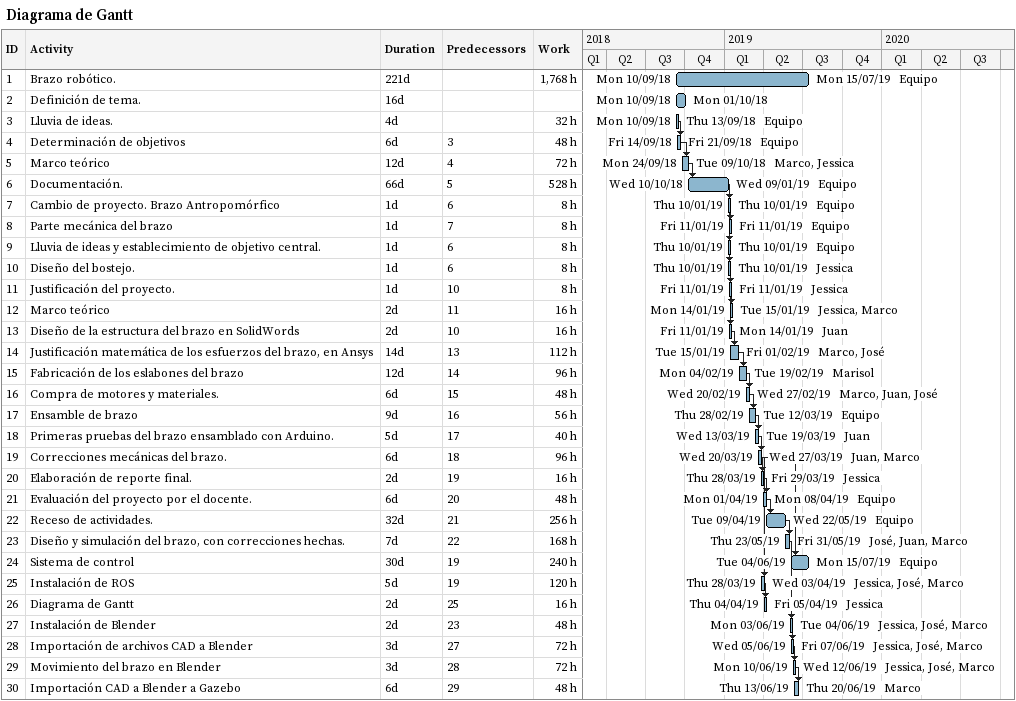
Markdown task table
Diagrama de Gantt

| ID | Task | Duration | Start | Finish | Predecessors | Resources | Work (h) |
|---|---|---|---|---|---|---|---|
| 1 | Brazo robótico. | 221d | 2018-09-10 | 2019-07-15 |  | Equipo | 1768 |
| 2 | Definición de tema. | 16d | 2018-09-10 | 2018-10-01 |  |  |  |
| 3 | Lluvia de ideas. | 4d | 2018-09-10 | 2018-09-13 |  | Equipo | 32 |
| 4 | Determinación de objetivos | 6d | 2018-09-14 | 2018-09-21 | 3 | Equipo | 48 |
| 5 | Marco teórico | 12d | 2018-09-24 | 2018-10-09 | 4 | Marco, Jessica | 72 |
| 6 | Documentación. | 66d | 2018-10-10 | 2019-01-09 | 5 | Equipo | 528 |
| 7 | Cambio de proyecto. Brazo Antropomórfico | 1d | 2019-01-10 | 2019-01-10 | 6 | Equipo | 8 |
| 8 | Parte mecánica del brazo | 1d | 2019-01-11 | 2019-01-11 | 7 | Equipo | 8 |
| 9 | Lluvia de ideas y establecimiento de objetivo central. | 1d | 2019-01-10 | 2019-01-10 | 6 | Equipo | 8 |
| 10 | Diseño del bostejo. | 1d | 2019-01-10 | 2019-01-10 | 6 | Jessica | 8 |
| 11 | Justificación del proyecto. | 1d | 2019-01-11 | 2019-01-11 | 10 | Jessica | 8 |
| 12 | Marco teórico | 2d | 2019-01-14 | 2019-01-15 | 11 | Jessica, Marco | 16 |
| 13 | Diseño de la estructura del brazo en SolidWords | 2d | 2019-01-11 | 2019-01-14 | 10 | Juan | 16 |
| 14 | Justificación matemática de los esfuerzos del brazo, en Ansys | 14d | 2019-01-15 | 2019-02-01 | 13 | Marco, José | 112 |
| 15 | Fabricación de los eslabones del brazo | 12d | 2019-02-04 | 2019-02-19 | 14 | Marisol | 96 |
| 16 | Compra de motores y materiales. | 6d | 2019-02-20 | 2019-02-27 | 15 | Marco, Juan, José | 48 |
| 17 | Ensamble de brazo | 9d | 2019-02-28 | 2019-03-12 | 16 | Equipo | 56 |
| 18 | Primeras pruebas del brazo ensamblado con Arduino. | 5d | 2019-03-13 | 2019-03-19 | 17 | Juan | 40 |
| 19 | Correcciones mecánicas del brazo. | 6d | 2019-03-20 | 2019-03-27 | 18 | Juan, Marco | 96 |
| 20 | Elaboración de reporte final. | 2d | 2019-03-28 | 2019-03-29 | 19 | Jessica | 16 |
| 21 | Evaluación del proyecto por el docente. | 6d | 2019-04-01 | 2019-04-08 | 20 | Equipo | 48 |
| 22 | Receso de actividades. | 32d | 2019-04-09 | 2019-05-22 | 21 | Equipo | 256 |
| 23 | Diseño y simulación del brazo, con correcciones hechas. | 7d | 2019-05-23 | 2019-05-31 | 22 | José, Juan, Marco | 168 |
| 24 | Sistema de control | 30d | 2019-06-04 | 2019-07-15 | 19 | Equipo | 240 |
| 25 | Instalación de ROS | 5d | 2019-03-28 | 2019-04-03 | 19 | Jessica, José, Marco | 120 |
| 26 | Diagrama de Gantt | 2d | 2019-04-04 | 2019-04-05 | 25 | Jessica | 16 |
| 27 | Instalación de Blender | 2d | 2019-06-03 | 2019-06-04 | 23 | Jessica, José, Marco | 48 |
| 28 | Importación de archivos CAD a Blender | 3d | 2019-06-05 | 2019-06-07 | 27 | Jessica, José, Marco | 72 |
| 29 | Movimiento del brazo en Blender | 3d | 2019-06-10 | 2019-06-12 | 28 | Jessica, José, Marco | 72 |
| 30 | Importación CAD a Blender a Gazebo | 6d | 2019-06-13 | 2019-06-20 | 29 | Marco | 48 |
